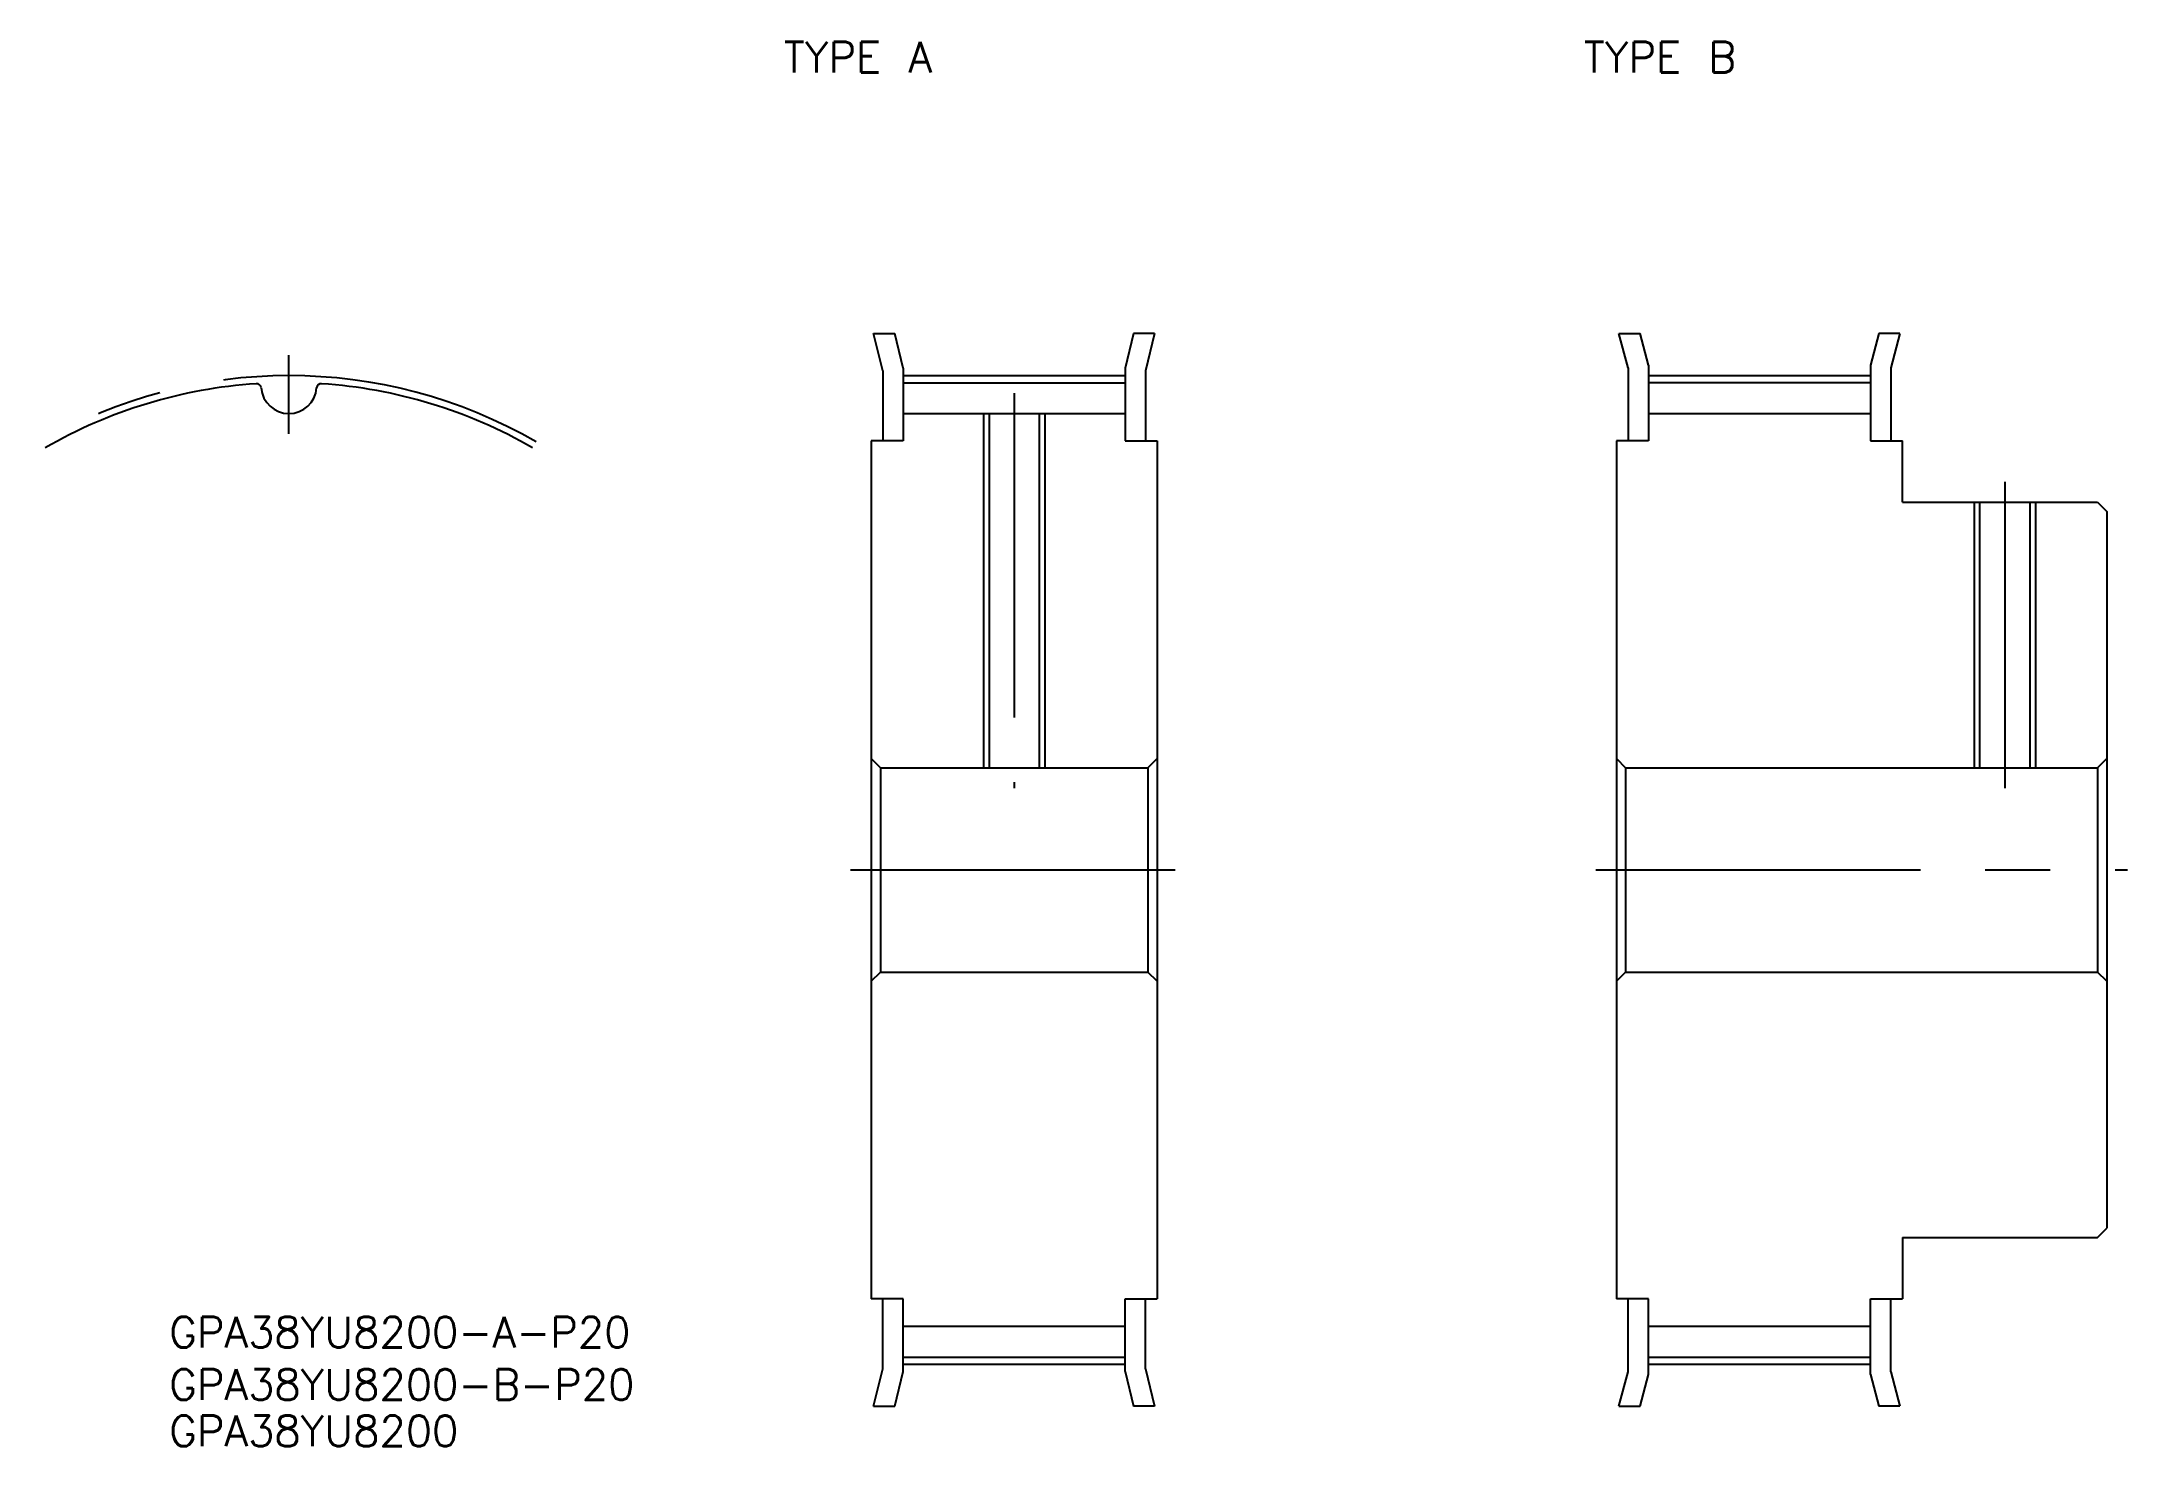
# Model space of a CAD drawing. Extents: x -24 to 180, y -56 to 81.
import ezdxf

# ---------------------------------------------------------------- set-up
doc = ezdxf.new("R2010")
doc.units = 0
doc.linetypes.add('CENTER', pattern=[50.8, 31.75, -6.35, 6.35, -6.35])
doc.layers.get('0').update_dxf_attribs({"linetype": 'CONTINUOUS'})
doc.layers.add('CENTER', color=1, linetype='CENTER')
doc.styles.get("Standard").update_dxf_attribs({"font": 'txt.shx', "height": 3, "bigfont": 'bigfont.shx'})

msp = doc.modelspace()

# ---------------------------------------------------------------- linework, layer by layer
at = {"color": 7, "linetype": 'CONTINUOUS'}
for p, q in [((58.12, 48.85), (57.22, 52.5)), ((57.22, 52.5), (59.28, 52.5)), ((60.12, 49.1), (59.28, 52.5)), ((82.66, 52.5), (81.82, 49.1)), ((84.72, 52.5), (82.66, 52.5)), ((84.72, 52.5), (83.82, 48.85)), ((131.06, 49.14), (130.16, 52.5)), ((130.16, 52.5), (132.23, 52.5)), ((133.06, 49.41), (132.23, 52.5)), ((155.58, 52.5), (154.76, 49.41)), ((157.66, 52.5), (155.58, 52.5)), ((157.66, 52.5), (156.76, 49.14)), ((60.12, 49.1), (60.12, 42)), ((81.82, 49.1), (81.82, 42)), ((131.06, 49.14), (131.06, 42)), ((133.06, 49.41), (133.06, 42)), ((154.76, 49.41), (154.76, 42)), ((156.76, 49.14), (156.76, 42)), ((58.12, 48.85), (58.12, 42)), ((60.12, 47.69), (81.82, 47.69)), ((83.82, 48.85), (83.82, 42)), ((133.06, 47.7), (154.76, 47.7)), ((60.12, 44.67), (81.82, 44.67)), ((68.52, 44.67), (68.52, 10)), ((73.43, 44.67), (73.43, 10)), ((133.06, 44.67), (154.76, 44.67)), ((56.97, 42), (56.97, -42)), ((60.12, 42), (56.97, 42)), ((81.82, 42), (84.97, 42)), ((84.97, 42), (84.97, -42)), ((129.91, 42), (129.91, -42)), ((133.06, 42), (129.91, 42)), ((154.76, 42), (157.91, 42)), ((157.91, 36), (157.91, 42)), ((157.91, 36), (177, 36)), ((165.45, 36), (165.45, 10)), ((170.36, 36), (170.36, 10)), ((177, 36), (177.91, 35.09)), ((177.91, 35.09), (177.91, -35.09)), ((56.97, 10.91), (57.88, 10)), ((84.97, 10.91), (84.07, 10)), ((129.91, 10.91), (130.81, 10)), ((177.91, 10.91), (177, 10)), ((57.88, 10), (84.07, 10)), ((57.88, 10), (57.88, -10)), ((84.07, 10), (84.07, -10)), ((130.81, 10), (177, 10)), ((130.81, 10), (130.81, -10)), ((177, 10), (177, -10)), ((56.97, -10.91), (57.88, -10)), ((57.88, -10), (84.07, -10)), ((84.97, -10.91), (84.07, -10)), ((129.91, -10.91), (130.81, -10)), ((130.81, -10), (177, -10)), ((177.91, -10.91), (177, -10)), ((157.91, -36), (177, -36)), ((157.91, -36), (157.91, -42)), ((177, -36), (177.91, -35.09)), ((60.12, -42), (56.97, -42)), ((58.12, -48.86), (58.12, -42)), ((60.12, -49.1), (60.12, -42)), ((81.82, -42), (84.97, -42)), ((81.82, -49.1), (81.82, -42)), ((83.82, -48.86), (83.82, -42)), ((133.06, -42), (129.91, -42)), ((131.06, -49.15), (131.06, -42)), ((133.06, -49.41), (133.06, -42)), ((154.76, -42), (157.91, -42)), ((154.76, -49.41), (154.76, -42)), ((156.76, -49.15), (156.76, -42)), ((60.12, -44.68), (81.82, -44.68)), ((133.06, -44.68), (154.76, -44.68)), ((57.22, -52.5), (58.12, -48.86)), ((60.12, -47.7), (81.82, -47.7)), ((60.12, -47.71), (81.82, -47.71)), ((83.82, -48.86), (84.72, -52.5)), ((133.06, -47.7), (154.76, -47.7)), ((59.28, -52.5), (60.12, -49.1)), ((81.82, -49.1), (82.66, -52.5)), ((130.16, -52.5), (131.06, -49.15)), ((132.23, -52.5), (133.06, -49.41)), ((154.76, -49.41), (155.58, -52.5)), ((156.76, -49.15), (157.66, -52.5)), ((57.22, -52.5), (59.28, -52.5)), ((84.72, -52.5), (82.66, -52.5)), ((130.16, -52.5), (132.23, -52.5)), ((157.66, -52.5), (155.58, -52.5))]:
    msp.add_line(p, q, dxfattribs=at)
at = {"color": 3, "linetype": 'CONTINUOUS'}
for p, q in [((67.97, 44.67), (67.97, 10)), ((73.97, 44.67), (73.97, 10)), ((164.91, 36), (164.91, 10)), ((170.91, 36), (170.91, 10))]:
    msp.add_line(p, q, dxfattribs=at)
at = {"color": 7, "linetype": 'CONTINUOUS'}
for centre, radius, start, end in [((0, 0), 47.7, 93.8361, 120), ((-3.16, 47.14), 0.453, 4.5556, 93.8361), ((0, 47.39), 2.72, 184.5556, 355.4444), ((3.16, 47.14), 0.453, 86.1639, 175.4444), ((0, 0), 47.7, 60, 86.1639)]:
    msp.add_arc(centre, radius, start, end, dxfattribs=at)
at = {"layer": 'CENTER', "color": 1, "linetype": 'CENTER'}
for p, q in [((0, 42.68), (0, 50.39)), ((60.12, 48.38), (81.82, 48.38)), ((133.06, 48.38), (154.76, 48.38)), ((70.97, 46.67), (70.97, 8)), ((167.91, 38), (167.91, 8)), ((54.97, 0), (86.97, 0)), ((127.91, 0), (179.91, 0)), ((60.12, -48.39), (81.82, -48.39)), ((133.06, -48.39), (154.76, -48.39))]:
    msp.add_line(p, q, dxfattribs=at)
msp.add_arc((0, 0), 48.38, 60, 120, dxfattribs=at)

# ---------------------------------------------------------------- texts
at = {"color": 7, "linetype": 'CONTINUOUS'}
for s, p in [('TYPE A', (48.43, 78.07)), ('TYPE B', (126.72, 78.07)), ('GPA38YU8200-A-P20', (-11.71, -46.76)), ('GPA38YU8200-B-P20', (-11.71, -51.89)), ('GPA38YU8200', (-11.71, -56.43))]:
    msp.add_text(s, height=3, dxfattribs=at).set_placement(p)

doc.saveas('drawing.dxf')
